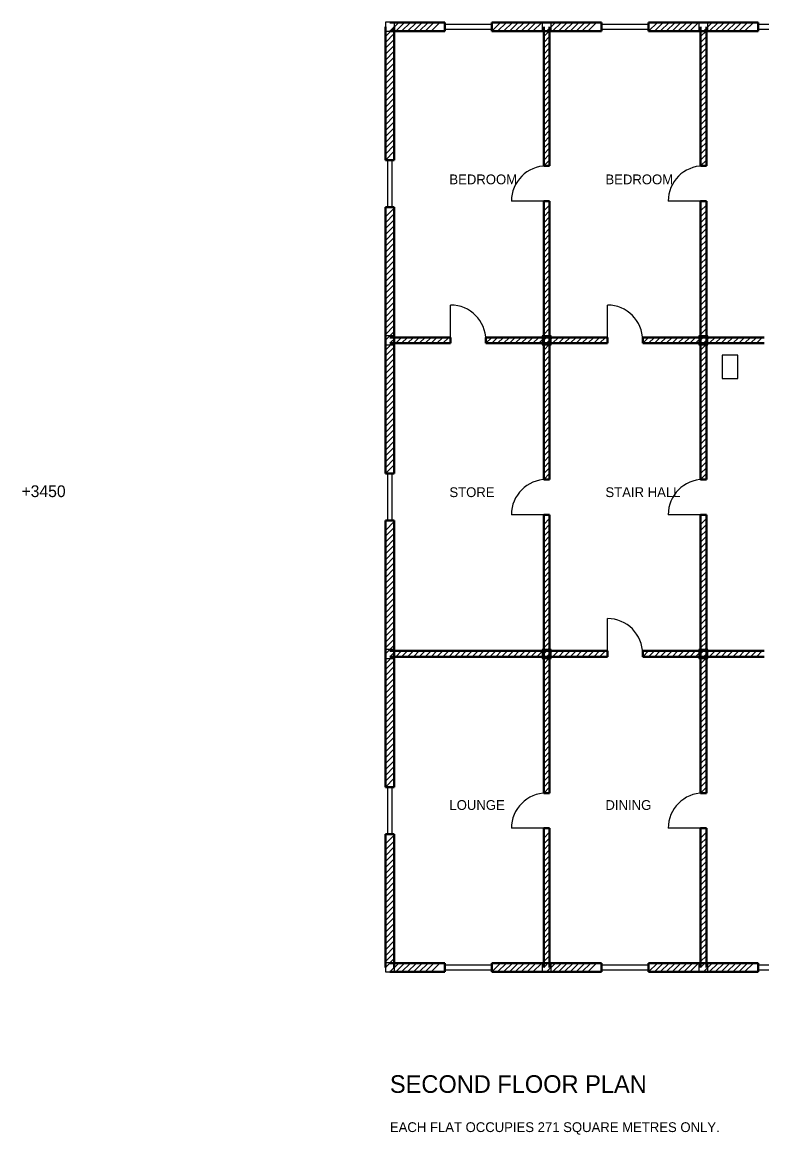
# Model space of a CAD drawing. Header units: millimetres. Extents: x -115 to 209599, y -4269 to 24115.
# Drawn here: x 62620 to 81514, y -4269 to 24115 of the extents above; entities that cross this region are included whole.
import ezdxf

# ---------------------------------------------------------------- set-up
doc = ezdxf.new("R2010")
doc.units = ezdxf.units.MM
for name, color, linetype in [('COLUMN', 5, 'CONTINUOUS'), ('DOOR', 3, 'CONTINUOUS'), ('SANITARY', 7, 'CONTINUOUS'), ('TEXT', 6, 'CONTINUOUS'), ('WALL', 4, 'CONTINUOUS'), ('WIND', 2, 'CONTINUOUS')]:
    doc.layers.add(name, color=color, linetype=linetype)

msp = doc.modelspace()

# ---------------------------------------------------------------- linework, layer by layer
at = {"layer": 'COLUMN'}
for points in [[(71885, 23885), (72115, 23885), (72115, 24115), (71885, 24115)], [(75885, 23885), (76115, 23885), (76115, 24115), (75885, 24115)], [(79885, 23885), (80115, 23885), (80115, 24115), (79885, 24115)], [(71885, 15885), (72115, 15885), (72115, 16115), (71885, 16115)], [(75885, 15885), (76115, 15885), (76115, 16115), (75885, 16115)], [(79885, 15885), (80115, 15885), (80115, 16115), (79885, 16115)], [(71885, 7885), (72115, 7885), (72115, 8115), (71885, 8115)], [(75885, 7885), (76115, 7885), (76115, 8115), (75885, 8115)], [(79885, 7885), (80115, 7885), (80115, 8115), (79885, 8115)], [(71885, -115), (72115, -115), (72115, 115), (71885, 115)], [(75885, -115), (76115, -115), (76115, 115), (75885, 115)], [(79885, -115), (80115, -115), (80115, 115), (79885, 115)]]:
    msp.add_lwpolyline(points, close=True, dxfattribs=at)
at = {"layer": 'DOOR'}
for p, q in [((76000, 19550), (75100, 19550)), ((80000, 19550), (79100, 19550)), ((73550, 16000), (73550, 16900)), ((77550, 16000), (77550, 16900)), ((76000, 11550), (75100, 11550)), ((80000, 11550), (79100, 11550)), ((77550, 8000), (77550, 8900)), ((76000, 3550), (75100, 3550)), ((80000, 3550), (79100, 3550))]:
    msp.add_line(p, q, dxfattribs=at)
for centre, start, end in [((76000, 19550), 90, 180), ((80000, 19550), 90, 180), ((73550, 16000), 0, 90), ((77550, 16000), 0, 90), ((76000, 11550), 90, 180), ((80000, 11550), 90, 180), ((77550, 8000), 0, 90), ((76000, 3550), 90, 180), ((80000, 3550), 90, 180)]:
    msp.add_arc(centre, 900, start, end, dxfattribs=at)
at = {"layer": 'SANITARY'}
msp.add_lwpolyline([(80475, 15025), (80875, 15025), (80875, 15625), (80475, 15625)], close=True, dxfattribs=at)
at = {"layer": 'WALL', "lineweight": 50}
for p, q in [((71887.5, 20600), (71887.5, 24000)), ((73400, 24112.5), (72000, 24112.5)), ((72000, 23887.5), (73400, 23887.5)), ((72112.5, 24000), (72112.5, 20600)), ((73400, 23887.5), (73400, 24112.5)), ((76000, 24112.5), (74600, 24112.5)), ((74600, 23887.5), (74600, 24112.5)), ((74600, 23887.5), (76000, 23887.5)), ((75925, 20450), (75925, 24000)), ((77400, 24112.5), (76000, 24112.5)), ((76000, 23887.5), (77400, 23887.5)), ((76075, 24000), (76075, 20450)), ((77400, 23887.5), (77400, 24112.5)), ((80000, 24112.5), (78600, 24112.5)), ((78600, 23887.5), (78600, 24112.5)), ((78600, 23887.5), (80000, 23887.5)), ((79925, 20450), (79925, 24000)), ((81400, 24112.5), (80000, 24112.5)), ((80000, 23887.5), (81400, 23887.5)), ((80075, 24000), (80075, 20450)), ((81400, 23887.5), (81400, 24112.5)), ((71887.5, 20600), (72112.5, 20600)), ((75925, 20450), (76075, 20450)), ((79925, 20450), (80075, 20450)), ((71887.5, 16000), (71887.5, 19400)), ((71887.5, 19400), (72112.5, 19400)), ((72112.5, 19400), (72112.5, 16000)), ((75925, 16000), (75925, 19550)), ((75925, 19550), (76075, 19550)), ((76075, 19550), (76075, 16000)), ((79925, 16000), (79925, 19550)), ((79925, 19550), (80075, 19550)), ((80075, 19550), (80075, 16000)), ((71887.5, 12600), (71887.5, 16000)), ((73550, 16075), (72000, 16075)), ((72000, 15925), (73550, 15925)), ((72112.5, 16000), (72112.5, 12600)), ((73550, 15925), (73550, 16075)), ((76000, 16075), (74450, 16075)), ((74450, 15925), (74450, 16075)), ((74450, 15925), (76000, 15925)), ((75925, 12450), (75925, 16000)), ((77550, 16075), (76000, 16075)), ((76000, 15925), (77550, 15925)), ((76075, 16000), (76075, 12450)), ((77550, 15925), (77550, 16075)), ((80000, 16075), (78450, 16075)), ((78450, 15925), (78450, 16075)), ((78450, 15925), (80000, 15925)), ((79925, 12450), (79925, 16000)), ((81550, 16075), (80000, 16075)), ((80000, 15925), (81550, 15925)), ((80075, 16000), (80075, 12450)), ((71887.5, 12600), (72112.5, 12600)), ((75925, 12450), (76075, 12450)), ((79925, 12450), (80075, 12450)), ((71887.5, 8000), (71887.5, 11400)), ((71887.5, 11400), (72112.5, 11400)), ((72112.5, 11400), (72112.5, 8000)), ((75925, 8000), (75925, 11550)), ((75925, 11550), (76075, 11550)), ((76075, 11550), (76075, 8000)), ((79925, 8000), (79925, 11550)), ((79925, 11550), (80075, 11550)), ((80075, 11550), (80075, 8000)), ((71887.5, 4600), (71887.5, 8000)), ((76000, 8075), (72000, 8075)), ((72112.5, 8000), (72112.5, 4600)), ((75925, 4450), (75925, 8000)), ((77550, 8075), (76000, 8075)), ((76075, 8000), (76075, 4450)), ((77550, 7925), (77550, 8075)), ((80000, 8075), (78450, 8075)), ((78450, 7925), (78450, 8075)), ((79925, 4450), (79925, 8000)), ((81550, 8075), (80000, 8075)), ((80075, 8000), (80075, 4450)), ((72000, 7925), (76000, 7925)), ((76000, 7925), (77550, 7925)), ((78450, 7925), (80000, 7925)), ((80000, 7925), (81550, 7925)), ((71887.5, 4600), (72112.5, 4600)), ((75925, 4450), (76075, 4450)), ((79925, 4450), (80075, 4450)), ((75925, 0), (75925, 3550)), ((75925, 3550), (76075, 3550)), ((76075, 3550), (76075, 0)), ((79925, 0), (79925, 3550)), ((79925, 3550), (80075, 3550)), ((80075, 3550), (80075, 0)), ((71887.5, 0), (71887.5, 3400)), ((71887.5, 3400), (72112.5, 3400)), ((72112.5, 3400), (72112.5, 0)), ((73400, 112.5), (72000, 112.5)), ((73400, -112.5), (73400, 112.5)), ((76000, 112.5), (74600, 112.5)), ((74600, -112.5), (74600, 112.5)), ((77400, 112.5), (76000, 112.5)), ((77400, -112.5), (77400, 112.5)), ((80000, 112.5), (78600, 112.5)), ((78600, -112.5), (78600, 112.5)), ((81400, 112.5), (80000, 112.5)), ((81400, -112.5), (81400, 112.5)), ((72000, -112.5), (73400, -112.5)), ((74600, -112.5), (76000, -112.5)), ((76000, -112.5), (77400, -112.5)), ((78600, -112.5), (80000, -112.5)), ((80000, -112.5), (81400, -112.5))]:
    msp.add_line(p, q, dxfattribs=at)
at = {"layer": 'WALL'}
for p, q in [((71887.5, 23750), (72112.5, 23975)), ((72000, 23887.5), (72225, 24112.5)), ((72150, 23887.5), (72375, 24112.5)), ((72300, 23887.5), (72525, 24112.5)), ((72450, 23887.5), (72675, 24112.5)), ((72600, 23887.5), (72825, 24112.5)), ((72750, 23887.5), (72975, 24112.5)), ((72900, 23887.5), (73125, 24112.5)), ((73050, 23887.5), (73275, 24112.5)), ((74600, 23887.5), (74825, 24112.5)), ((74750, 23887.5), (74975, 24112.5)), ((74900, 23887.5), (75125, 24112.5)), ((75050, 23887.5), (75275, 24112.5)), ((75200, 23887.5), (75425, 24112.5)), ((75350, 23887.5), (75575, 24112.5)), ((75500, 23887.5), (75725, 24112.5)), ((75650, 23887.5), (75875, 24112.5)), ((75925, 23750), (76075, 23900)), ((76000, 23887.5), (76225, 24112.5)), ((76150, 23887.5), (76375, 24112.5)), ((76300, 23887.5), (76525, 24112.5)), ((76450, 23887.5), (76675, 24112.5)), ((76600, 23887.5), (76825, 24112.5)), ((76750, 23887.5), (76975, 24112.5)), ((76900, 23887.5), (77125, 24112.5)), ((77050, 23887.5), (77275, 24112.5)), ((78600, 23887.5), (78825, 24112.5)), ((78750, 23887.5), (78975, 24112.5)), ((78900, 23887.5), (79125, 24112.5)), ((79050, 23887.5), (79275, 24112.5)), ((79200, 23887.5), (79425, 24112.5)), ((79350, 23887.5), (79575, 24112.5)), ((79500, 23887.5), (79725, 24112.5)), ((79650, 23887.5), (79875, 24112.5)), ((79925, 23750), (80075, 23900)), ((80000, 23887.5), (80225, 24112.5)), ((80150, 23887.5), (80375, 24112.5)), ((80300, 23887.5), (80525, 24112.5)), ((80450, 23887.5), (80675, 24112.5)), ((80600, 23887.5), (80825, 24112.5)), ((80750, 23887.5), (80975, 24112.5)), ((80900, 23887.5), (81125, 24112.5)), ((81050, 23887.5), (81275, 24112.5)), ((71887.5, 23600), (72112.5, 23825)), ((71887.5, 23450), (72112.5, 23675)), ((75925, 23600), (76075, 23750)), ((75925, 23450), (76075, 23600)), ((79925, 23600), (80075, 23750)), ((79925, 23450), (80075, 23600)), ((71887.5, 23300), (72112.5, 23525)), ((71887.5, 23150), (72112.5, 23375)), ((75925, 23300), (76075, 23450)), ((75925, 23150), (76075, 23300)), ((79925, 23300), (80075, 23450)), ((79925, 23150), (80075, 23300)), ((71887.5, 23000), (72112.5, 23225)), ((71887.5, 22850), (72112.5, 23075)), ((75925, 23000), (76075, 23150)), ((75925, 22850), (76075, 23000)), ((79925, 23000), (80075, 23150)), ((79925, 22850), (80075, 23000)), ((71887.5, 22700), (72112.5, 22925)), ((71887.5, 22550), (72112.5, 22775)), ((75925, 22700), (76075, 22850)), ((79925, 22700), (80075, 22850)), ((71887.5, 22400), (72112.5, 22625)), ((71887.5, 22250), (72112.5, 22475)), ((75925, 22550), (76075, 22700)), ((75925, 22400), (76075, 22550)), ((79925, 22550), (80075, 22700)), ((79925, 22400), (80075, 22550)), ((71887.5, 22100), (72112.5, 22325)), ((71887.5, 21950), (72112.5, 22175)), ((75925, 22250), (76075, 22400)), ((75925, 22100), (76075, 22250)), ((79925, 22250), (80075, 22400)), ((79925, 22100), (80075, 22250)), ((71887.5, 21800), (72112.5, 22025)), ((71887.5, 21650), (72112.5, 21875)), ((75925, 21950), (76075, 22100)), ((75925, 21800), (76075, 21950)), ((79925, 21950), (80075, 22100)), ((79925, 21800), (80075, 21950)), ((71887.5, 21500), (72112.5, 21725)), ((71887.5, 21350), (72112.5, 21575)), ((75925, 21650), (76075, 21800)), ((75925, 21500), (76075, 21650)), ((79925, 21650), (80075, 21800)), ((79925, 21500), (80075, 21650)), ((71887.5, 21200), (72112.5, 21425)), ((75925, 21350), (76075, 21500)), ((75925, 21200), (76075, 21350)), ((79925, 21350), (80075, 21500)), ((79925, 21200), (80075, 21350)), ((71887.5, 21050), (72112.5, 21275)), ((71887.5, 20900), (72112.5, 21125)), ((75925, 21050), (76075, 21200)), ((75925, 20900), (76075, 21050)), ((79925, 21050), (80075, 21200)), ((79925, 20900), (80075, 21050)), ((71887.5, 20750), (72112.5, 20975)), ((71887.5, 20600), (72112.5, 20825)), ((75925, 20750), (76075, 20900)), ((75925, 20600), (76075, 20750)), ((79925, 20750), (80075, 20900)), ((79925, 20600), (80075, 20750)), ((75925, 20450), (76075, 20600)), ((79925, 20450), (80075, 20600)), ((71887.5, 19150), (72112.5, 19375)), ((75925, 19300), (76075, 19450)), ((79925, 19300), (80075, 19450)), ((71887.5, 19000), (72112.5, 19225)), ((71887.5, 18850), (72112.5, 19075)), ((75925, 19150), (76075, 19300)), ((75925, 19000), (76075, 19150)), ((79925, 19150), (80075, 19300)), ((79925, 19000), (80075, 19150)), ((71887.5, 18700), (72112.5, 18925)), ((71887.5, 18550), (72112.5, 18775)), ((75925, 18850), (76075, 19000)), ((75925, 18700), (76075, 18850)), ((79925, 18850), (80075, 19000)), ((79925, 18700), (80075, 18850)), ((71887.5, 18400), (72112.5, 18625)), ((71887.5, 18250), (72112.5, 18475)), ((75925, 18550), (76075, 18700)), ((75925, 18400), (76075, 18550)), ((79925, 18550), (80075, 18700)), ((79925, 18400), (80075, 18550)), ((71887.5, 18100), (72112.5, 18325)), ((71887.5, 17950), (72112.5, 18175)), ((75925, 18250), (76075, 18400)), ((75925, 18100), (76075, 18250)), ((79925, 18250), (80075, 18400)), ((79925, 18100), (80075, 18250)), ((71887.5, 17800), (72112.5, 18025)), ((75925, 17950), (76075, 18100)), ((75925, 17800), (76075, 17950)), ((79925, 17950), (80075, 18100)), ((79925, 17800), (80075, 17950)), ((71887.5, 17650), (72112.5, 17875)), ((71887.5, 17500), (72112.5, 17725)), ((75925, 17650), (76075, 17800)), ((75925, 17500), (76075, 17650)), ((79925, 17650), (80075, 17800)), ((79925, 17500), (80075, 17650)), ((71887.5, 17350), (72112.5, 17575)), ((71887.5, 17200), (72112.5, 17425)), ((75925, 17350), (76075, 17500)), ((75925, 17200), (76075, 17350)), ((79925, 17350), (80075, 17500)), ((79925, 17200), (80075, 17350)), ((71887.5, 17050), (72112.5, 17275)), ((71887.5, 16900), (72112.5, 17125)), ((75925, 17050), (76075, 17200)), ((75925, 16900), (76075, 17050)), ((79925, 17050), (80075, 17200)), ((79925, 16900), (80075, 17050)), ((71887.5, 16750), (72112.5, 16975)), ((71887.5, 16600), (72112.5, 16825)), ((75925, 16750), (76075, 16900)), ((75925, 16600), (76075, 16750)), ((79925, 16750), (80075, 16900)), ((79925, 16600), (80075, 16750)), ((71887.5, 16450), (72112.5, 16675)), ((71887.5, 16300), (72112.5, 16525)), ((75925, 16450), (76075, 16600)), ((79925, 16450), (80075, 16600)), ((71887.5, 16150), (72112.5, 16375)), ((71887.5, 16000), (72112.5, 16225)), ((75925, 16300), (76075, 16450)), ((75925, 16150), (76075, 16300)), ((79925, 16300), (80075, 16450)), ((79925, 16150), (80075, 16300)), ((71887.5, 15750), (72112.5, 15975)), ((72000, 15925), (72150, 16075)), ((72150, 15925), (72300, 16075)), ((72300, 15925), (72450, 16075)), ((72450, 15925), (72600, 16075)), ((72600, 15925), (72750, 16075)), ((72750, 15925), (72900, 16075)), ((72900, 15925), (73050, 16075)), ((73050, 15925), (73200, 16075)), ((73200, 15925), (73350, 16075)), ((73350, 15925), (73500, 16075)), ((74450, 15925), (74600, 16075)), ((74600, 15925), (74750, 16075)), ((74750, 15925), (74900, 16075)), ((74900, 15925), (75050, 16075)), ((75050, 15925), (75200, 16075)), ((75200, 15925), (75350, 16075)), ((75350, 15925), (75500, 16075)), ((75500, 15925), (75650, 16075)), ((75650, 15925), (75800, 16075)), ((75800, 15925), (75950, 16075)), ((75925, 16000), (76075, 16150)), ((75925, 15750), (76075, 15900)), ((76000, 15925), (76150, 16075)), ((76150, 15925), (76300, 16075)), ((76300, 15925), (76450, 16075)), ((76450, 15925), (76600, 16075)), ((76600, 15925), (76750, 16075)), ((76750, 15925), (76900, 16075)), ((76900, 15925), (77050, 16075)), ((77050, 15925), (77200, 16075)), ((77200, 15925), (77350, 16075)), ((77350, 15925), (77500, 16075)), ((78450, 15925), (78600, 16075)), ((78600, 15925), (78750, 16075)), ((78750, 15925), (78900, 16075)), ((78900, 15925), (79050, 16075)), ((79050, 15925), (79200, 16075)), ((79200, 15925), (79350, 16075)), ((79350, 15925), (79500, 16075)), ((79500, 15925), (79650, 16075)), ((79650, 15925), (79800, 16075)), ((79800, 15925), (79950, 16075)), ((79925, 16000), (80075, 16150)), ((79925, 15750), (80075, 15900)), ((80000, 15925), (80150, 16075)), ((80150, 15925), (80300, 16075)), ((80300, 15925), (80450, 16075)), ((80450, 15925), (80600, 16075)), ((80600, 15925), (80750, 16075)), ((80750, 15925), (80900, 16075)), ((80900, 15925), (81050, 16075)), ((81050, 15925), (81200, 16075)), ((81200, 15925), (81350, 16075)), ((81350, 15925), (81500, 16075)), ((71887.5, 15600), (72112.5, 15825)), ((71887.5, 15450), (72112.5, 15675)), ((75925, 15600), (76075, 15750)), ((79925, 15600), (80075, 15750)), ((71887.5, 15300), (72112.5, 15525)), ((71887.5, 15150), (72112.5, 15375)), ((75925, 15450), (76075, 15600)), ((75925, 15300), (76075, 15450)), ((79925, 15450), (80075, 15600)), ((79925, 15300), (80075, 15450)), ((71887.5, 15000), (72112.5, 15225)), ((71887.5, 14850), (72112.5, 15075)), ((75925, 15150), (76075, 15300)), ((75925, 15000), (76075, 15150)), ((79925, 15150), (80075, 15300)), ((79925, 15000), (80075, 15150)), ((71887.5, 14700), (72112.5, 14925)), ((71887.5, 14550), (72112.5, 14775)), ((75925, 14850), (76075, 15000)), ((75925, 14700), (76075, 14850)), ((79925, 14850), (80075, 15000)), ((79925, 14700), (80075, 14850)), ((71887.5, 14400), (72112.5, 14625)), ((75925, 14550), (76075, 14700)), ((75925, 14400), (76075, 14550)), ((79925, 14550), (80075, 14700)), ((79925, 14400), (80075, 14550)), ((71887.5, 14250), (72112.5, 14475)), ((71887.5, 14100), (72112.5, 14325)), ((75925, 14250), (76075, 14400)), ((75925, 14100), (76075, 14250)), ((79925, 14250), (80075, 14400)), ((79925, 14100), (80075, 14250)), ((71887.5, 13950), (72112.5, 14175)), ((71887.5, 13800), (72112.5, 14025)), ((75925, 13950), (76075, 14100)), ((75925, 13800), (76075, 13950)), ((79925, 13950), (80075, 14100)), ((79925, 13800), (80075, 13950)), ((71887.5, 13650), (72112.5, 13875)), ((71887.5, 13500), (72112.5, 13725)), ((75925, 13650), (76075, 13800)), ((75925, 13500), (76075, 13650)), ((79925, 13650), (80075, 13800)), ((79925, 13500), (80075, 13650)), ((71887.5, 13350), (72112.5, 13575)), ((71887.5, 13200), (72112.5, 13425)), ((75925, 13350), (76075, 13500)), ((75925, 13200), (76075, 13350)), ((79925, 13350), (80075, 13500)), ((79925, 13200), (80075, 13350)), ((71887.5, 13050), (72112.5, 13275)), ((71887.5, 12900), (72112.5, 13125)), ((75925, 13050), (76075, 13200)), ((79925, 13050), (80075, 13200)), ((71887.5, 12750), (72112.5, 12975)), ((71887.5, 12600), (72112.5, 12825)), ((75925, 12900), (76075, 13050)), ((75925, 12750), (76075, 12900)), ((79925, 12900), (80075, 13050)), ((79925, 12750), (80075, 12900)), ((75925, 12600), (76075, 12750)), ((75925, 12450), (76075, 12600)), ((79925, 12600), (80075, 12750)), ((79925, 12450), (80075, 12600)), ((71887.5, 11150), (72112.5, 11375)), ((75925, 11300), (76075, 11450)), ((79925, 11300), (80075, 11450)), ((71887.5, 11000), (72112.5, 11225)), ((71887.5, 10850), (72112.5, 11075)), ((75925, 11150), (76075, 11300)), ((75925, 11000), (76075, 11150)), ((79925, 11150), (80075, 11300)), ((79925, 11000), (80075, 11150)), ((71887.5, 10700), (72112.5, 10925)), ((75925, 10850), (76075, 11000)), ((75925, 10700), (76075, 10850)), ((79925, 10850), (80075, 11000)), ((79925, 10700), (80075, 10850)), ((71887.5, 10550), (72112.5, 10775)), ((71887.5, 10400), (72112.5, 10625)), ((75925, 10550), (76075, 10700)), ((75925, 10400), (76075, 10550)), ((79925, 10550), (80075, 10700)), ((79925, 10400), (80075, 10550)), ((71887.5, 10250), (72112.5, 10475)), ((71887.5, 10100), (72112.5, 10325)), ((75925, 10250), (76075, 10400)), ((75925, 10100), (76075, 10250)), ((79925, 10250), (80075, 10400)), ((79925, 10100), (80075, 10250)), ((71887.5, 9950), (72112.5, 10175)), ((71887.5, 9800), (72112.5, 10025)), ((75925, 9950), (76075, 10100)), ((75925, 9800), (76075, 9950)), ((79925, 9950), (80075, 10100)), ((79925, 9800), (80075, 9950)), ((71887.5, 9650), (72112.5, 9875)), ((71887.5, 9500), (72112.5, 9725)), ((75925, 9650), (76075, 9800)), ((79925, 9650), (80075, 9800)), ((71887.5, 9350), (72112.5, 9575)), ((71887.5, 9200), (72112.5, 9425)), ((75925, 9500), (76075, 9650)), ((75925, 9350), (76075, 9500)), ((79925, 9500), (80075, 9650)), ((79925, 9350), (80075, 9500)), ((71887.5, 9050), (72112.5, 9275)), ((71887.5, 8900), (72112.5, 9125)), ((75925, 9200), (76075, 9350)), ((75925, 9050), (76075, 9200)), ((79925, 9200), (80075, 9350)), ((79925, 9050), (80075, 9200)), ((71887.5, 8750), (72112.5, 8975)), ((71887.5, 8600), (72112.5, 8825)), ((75925, 8900), (76075, 9050)), ((75925, 8750), (76075, 8900)), ((79925, 8900), (80075, 9050)), ((79925, 8750), (80075, 8900)), ((71887.5, 8450), (72112.5, 8675)), ((71887.5, 8300), (72112.5, 8525)), ((75925, 8600), (76075, 8750)), ((75925, 8450), (76075, 8600)), ((79925, 8600), (80075, 8750)), ((79925, 8450), (80075, 8600)), ((71887.5, 8150), (72112.5, 8375)), ((75925, 8300), (76075, 8450)), ((75925, 8150), (76075, 8300)), ((79925, 8300), (80075, 8450)), ((79925, 8150), (80075, 8300)), ((71887.5, 8000), (72112.5, 8225)), ((71887.5, 7750), (72112.5, 7975)), ((72000, 7925), (72150, 8075)), ((72150, 7925), (72300, 8075)), ((72300, 7925), (72450, 8075)), ((72450, 7925), (72600, 8075)), ((72600, 7925), (72750, 8075)), ((72750, 7925), (72900, 8075)), ((72900, 7925), (73050, 8075)), ((73050, 7925), (73200, 8075)), ((73200, 7925), (73350, 8075)), ((73350, 7925), (73500, 8075)), ((73500, 7925), (73650, 8075)), ((73650, 7925), (73800, 8075)), ((73800, 7925), (73950, 8075)), ((73950, 7925), (74100, 8075)), ((74100, 7925), (74250, 8075)), ((74250, 7925), (74400, 8075)), ((74400, 7925), (74550, 8075)), ((74550, 7925), (74700, 8075)), ((74700, 7925), (74850, 8075)), ((74850, 7925), (75000, 8075)), ((75000, 7925), (75150, 8075)), ((75150, 7925), (75300, 8075)), ((75300, 7925), (75450, 8075)), ((75450, 7925), (75600, 8075)), ((75600, 7925), (75750, 8075)), ((75750, 7925), (75900, 8075)), ((75925, 8000), (76075, 8150)), ((76000, 7925), (76150, 8075)), ((76150, 7925), (76300, 8075)), ((76300, 7925), (76450, 8075)), ((76450, 7925), (76600, 8075)), ((76600, 7925), (76750, 8075)), ((76750, 7925), (76900, 8075)), ((76900, 7925), (77050, 8075)), ((77050, 7925), (77200, 8075)), ((77200, 7925), (77350, 8075)), ((77350, 7925), (77500, 8075)), ((78450, 7925), (78600, 8075)), ((78600, 7925), (78750, 8075)), ((78750, 7925), (78900, 8075)), ((78900, 7925), (79050, 8075)), ((79050, 7925), (79200, 8075)), ((79200, 7925), (79350, 8075)), ((79350, 7925), (79500, 8075)), ((79500, 7925), (79650, 8075)), ((79650, 7925), (79800, 8075)), ((79800, 7925), (79950, 8075)), ((79925, 8000), (80075, 8150)), ((80000, 7925), (80150, 8075)), ((80150, 7925), (80300, 8075)), ((80300, 7925), (80450, 8075)), ((80450, 7925), (80600, 8075)), ((80600, 7925), (80750, 8075)), ((80750, 7925), (80900, 8075)), ((80900, 7925), (81050, 8075)), ((81050, 7925), (81200, 8075)), ((81200, 7925), (81350, 8075)), ((81350, 7925), (81500, 8075)), ((71887.5, 7600), (72112.5, 7825)), ((71887.5, 7450), (72112.5, 7675)), ((75925, 7750), (76075, 7900)), ((75925, 7600), (76075, 7750)), ((79925, 7750), (80075, 7900)), ((79925, 7600), (80075, 7750)), ((71887.5, 7300), (72112.5, 7525)), ((75925, 7450), (76075, 7600)), ((75925, 7300), (76075, 7450)), ((79925, 7450), (80075, 7600)), ((79925, 7300), (80075, 7450)), ((71887.5, 7150), (72112.5, 7375)), ((71887.5, 7000), (72112.5, 7225)), ((75925, 7150), (76075, 7300)), ((75925, 7000), (76075, 7150)), ((79925, 7150), (80075, 7300)), ((79925, 7000), (80075, 7150)), ((71887.5, 6850), (72112.5, 7075)), ((71887.5, 6700), (72112.5, 6925)), ((75925, 6850), (76075, 7000)), ((75925, 6700), (76075, 6850)), ((79925, 6850), (80075, 7000)), ((79925, 6700), (80075, 6850)), ((71887.5, 6550), (72112.5, 6775)), ((71887.5, 6400), (72112.5, 6625)), ((75925, 6550), (76075, 6700)), ((75925, 6400), (76075, 6550)), ((79925, 6550), (80075, 6700)), ((79925, 6400), (80075, 6550)), ((71887.5, 6250), (72112.5, 6475)), ((71887.5, 6100), (72112.5, 6325)), ((75925, 6250), (76075, 6400)), ((75925, 6100), (76075, 6250)), ((79925, 6250), (80075, 6400)), ((79925, 6100), (80075, 6250)), ((71887.5, 5950), (72112.5, 6175)), ((71887.5, 5800), (72112.5, 6025)), ((75925, 5950), (76075, 6100)), ((79925, 5950), (80075, 6100)), ((71887.5, 5650), (72112.5, 5875)), ((71887.5, 5500), (72112.5, 5725)), ((75925, 5800), (76075, 5950)), ((75925, 5650), (76075, 5800)), ((79925, 5800), (80075, 5950)), ((79925, 5650), (80075, 5800)), ((71887.5, 5350), (72112.5, 5575)), ((71887.5, 5200), (72112.5, 5425)), ((75925, 5500), (76075, 5650)), ((75925, 5350), (76075, 5500)), ((79925, 5500), (80075, 5650)), ((79925, 5350), (80075, 5500)), ((71887.5, 5050), (72112.5, 5275)), ((71887.5, 4900), (72112.5, 5125)), ((75925, 5200), (76075, 5350)), ((75925, 5050), (76075, 5200)), ((79925, 5200), (80075, 5350)), ((79925, 5050), (80075, 5200)), ((71887.5, 4750), (72112.5, 4975)), ((75925, 4900), (76075, 5050)), ((75925, 4750), (76075, 4900)), ((79925, 4900), (80075, 5050)), ((79925, 4750), (80075, 4900)), ((71887.5, 4600), (72112.5, 4825)), ((75925, 4600), (76075, 4750)), ((75925, 4450), (76075, 4600)), ((79925, 4600), (80075, 4750)), ((79925, 4450), (80075, 4600)), ((75925, 3300), (76075, 3450)), ((79925, 3300), (80075, 3450)), ((71887.5, 3150), (72112.5, 3375)), ((71887.5, 3000), (72112.5, 3225)), ((75925, 3150), (76075, 3300)), ((75925, 3000), (76075, 3150)), ((79925, 3150), (80075, 3300)), ((79925, 3000), (80075, 3150)), ((71887.5, 2850), (72112.5, 3075)), ((71887.5, 2700), (72112.5, 2925)), ((75925, 2850), (76075, 3000)), ((75925, 2700), (76075, 2850)), ((79925, 2850), (80075, 3000)), ((79925, 2700), (80075, 2850)), ((71887.5, 2550), (72112.5, 2775)), ((71887.5, 2400), (72112.5, 2625)), ((75925, 2550), (76075, 2700)), ((79925, 2550), (80075, 2700)), ((71887.5, 2250), (72112.5, 2475)), ((71887.5, 2100), (72112.5, 2325)), ((75925, 2400), (76075, 2550)), ((75925, 2250), (76075, 2400)), ((79925, 2400), (80075, 2550)), ((79925, 2250), (80075, 2400)), ((71887.5, 1950), (72112.5, 2175)), ((71887.5, 1800), (72112.5, 2025)), ((75925, 2100), (76075, 2250)), ((75925, 1950), (76075, 2100)), ((79925, 2100), (80075, 2250)), ((79925, 1950), (80075, 2100)), ((71887.5, 1650), (72112.5, 1875)), ((71887.5, 1500), (72112.5, 1725)), ((75925, 1800), (76075, 1950)), ((75925, 1650), (76075, 1800)), ((79925, 1800), (80075, 1950)), ((79925, 1650), (80075, 1800)), ((71887.5, 1350), (72112.5, 1575)), ((71887.5, 1200), (72112.5, 1425)), ((75925, 1500), (76075, 1650)), ((75925, 1350), (76075, 1500)), ((79925, 1500), (80075, 1650)), ((79925, 1350), (80075, 1500)), ((71887.5, 1050), (72112.5, 1275)), ((75925, 1200), (76075, 1350)), ((75925, 1050), (76075, 1200)), ((79925, 1200), (80075, 1350)), ((79925, 1050), (80075, 1200)), ((71887.5, 900), (72112.5, 1125)), ((71887.5, 750), (72112.5, 975)), ((75925, 900), (76075, 1050)), ((75925, 750), (76075, 900)), ((79925, 900), (80075, 1050)), ((79925, 750), (80075, 900)), ((71887.5, 600), (72112.5, 825)), ((71887.5, 450), (72112.5, 675)), ((75925, 600), (76075, 750)), ((75925, 450), (76075, 600)), ((79925, 600), (80075, 750)), ((79925, 450), (80075, 600)), ((71887.5, 300), (72112.5, 525)), ((71887.5, 150), (72112.5, 375)), ((75925, 300), (76075, 450)), ((75925, 150), (76075, 300)), ((79925, 300), (80075, 450)), ((79925, 150), (80075, 300)), ((71887.5, 0), (72112.5, 225)), ((72000, -112.5), (72225, 112.5)), ((72150, -112.5), (72375, 112.5)), ((72300, -112.5), (72525, 112.5)), ((72450, -112.5), (72675, 112.5)), ((72600, -112.5), (72825, 112.5)), ((72750, -112.5), (72975, 112.5)), ((72900, -112.5), (73125, 112.5)), ((73050, -112.5), (73275, 112.5)), ((74600, -112.5), (74825, 112.5)), ((74750, -112.5), (74975, 112.5)), ((74900, -112.5), (75125, 112.5)), ((75050, -112.5), (75275, 112.5)), ((75200, -112.5), (75425, 112.5)), ((75350, -112.5), (75575, 112.5)), ((75500, -112.5), (75725, 112.5)), ((75650, -112.5), (75875, 112.5)), ((75925, 0), (76075, 150)), ((76000, -112.5), (76225, 112.5)), ((76150, -112.5), (76375, 112.5)), ((76300, -112.5), (76525, 112.5)), ((76450, -112.5), (76675, 112.5)), ((76600, -112.5), (76825, 112.5)), ((76750, -112.5), (76975, 112.5)), ((76900, -112.5), (77125, 112.5)), ((77050, -112.5), (77275, 112.5)), ((78600, -112.5), (78825, 112.5)), ((78750, -112.5), (78975, 112.5)), ((78900, -112.5), (79125, 112.5)), ((79050, -112.5), (79275, 112.5)), ((79200, -112.5), (79425, 112.5)), ((79350, -112.5), (79575, 112.5)), ((79500, -112.5), (79725, 112.5)), ((79650, -112.5), (79875, 112.5)), ((79925, 0), (80075, 150)), ((80000, -112.5), (80225, 112.5)), ((80150, -112.5), (80375, 112.5)), ((80300, -112.5), (80525, 112.5)), ((80450, -112.5), (80675, 112.5)), ((80600, -112.5), (80825, 112.5)), ((80750, -112.5), (80975, 112.5)), ((80900, -112.5), (81125, 112.5)), ((81050, -112.5), (81275, 112.5))]:
    msp.add_line(p, q, dxfattribs=at)
at = {"layer": 'WIND'}
for points in [[(73400, 23940), (74600, 23940), (74600, 24060), (73400, 24060)], [(77400, 23940), (78600, 23940), (78600, 24060), (77400, 24060)], [(81400, 23940), (82600, 23940), (82600, 24060), (81400, 24060)], [(71940, 19400), (72060, 19400), (72060, 20600), (71940, 20600)], [(71940, 11400), (72060, 11400), (72060, 12600), (71940, 12600)], [(71940, 3400), (72060, 3400), (72060, 4600), (71940, 4600)], [(73400, -60), (74600, -60), (74600, 60), (73400, 60)], [(77400, -60), (78600, -60), (78600, 60), (77400, 60)], [(81400, -60), (82600, -60), (82600, 60), (81400, 60)]]:
    msp.add_lwpolyline(points, close=True, dxfattribs=at)

# ---------------------------------------------------------------- texts
at = {"layer": 'TEXT'}
for s, height, p in [('BEDROOM', 250, (73518.8, 19981.2)), ('BEDROOM', 250, (77500, 19981.2)), ('+3450', 300, (62600, 12000)), ('STORE', 250, (73518.8, 12000)), ('STAIR HALL', 250, (77500, 12000)), ('LOUNGE', 250, (73518.8, 4018.8)), ('DINING', 250, (77500, 4018.8)), ('SECOND FLOOR PLAN', 450, (72000, -3200)), ('EACH FLAT OCCUPIES 271 SQUARE METRES ONLY.', 250, (72000, -4200))]:
    msp.add_text(s, height=height, dxfattribs=at).set_placement(p)

doc.saveas('drawing.dxf')
